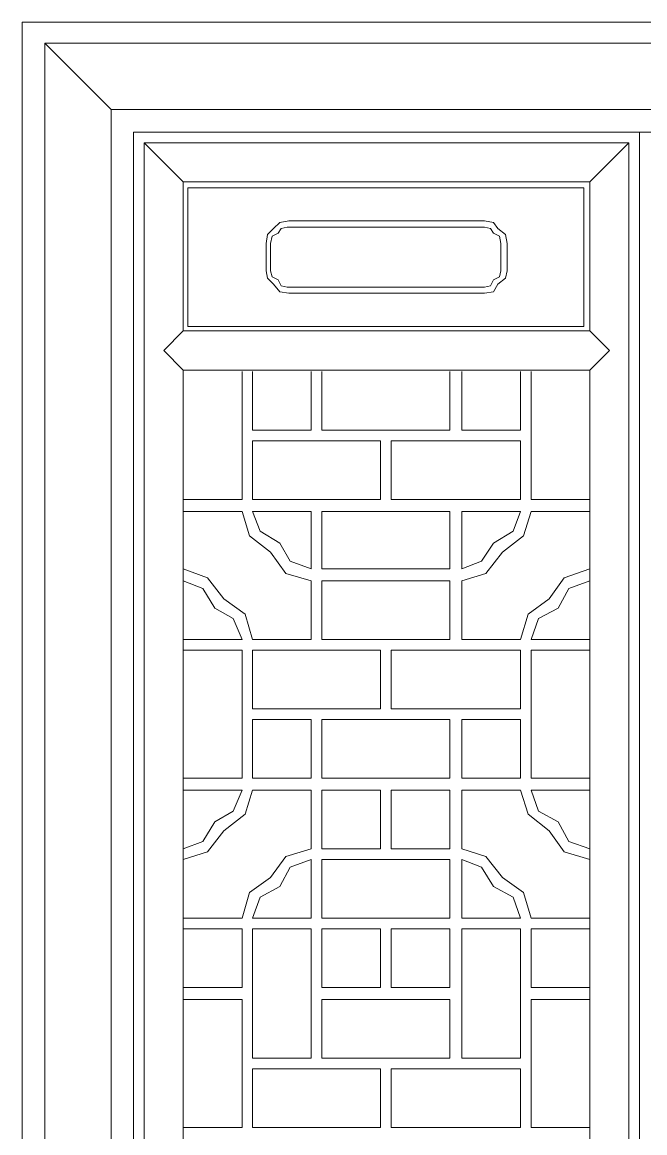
# Model space of a CAD drawing. Header units: centimetres. Extents: x -7.5 to 9.6, y -10.7 to 9.9.
# Drawn here: x -7.48 to -1.37, y -0.99 to 9.91 of the extents above; entities that cross this region are included whole.
import ezdxf

# ---------------------------------------------------------------- set-up
doc = ezdxf.new("R2010")
doc.units = ezdxf.units.CM
doc.header["$MEASUREMENT"] = 0
doc.layers.add('layer 1', color=7, linetype='Continuous')

msp = doc.modelspace()

# ---------------------------------------------------------------- linework, layer by layer
at = {"layer": 'layer 1', "color": 250, "lineweight": 0}
for points, knots in [([(-7.4847, 9.91418), (-7.4847, 9.91418), (9.60556, 9.91418), (9.60556, 9.91418), (9.60556, 9.91418), (9.60556, 9.91418), (9.60556, -10.72435), (9.60556, -10.72435), (9.60556, -10.72435), (9.60556, -10.72435), (-7.4847, -10.72435), (-7.4847, -10.72435), (-7.4847, -10.72435), (-7.4847, -10.72435), (-7.4847, 9.91418), (-7.4847, 9.91418)], [0, 0, 0, 0, 0.25, 0.25, 0.25, 0.25, 0.5, 0.5, 0.5, 0.5, 0.75, 0.75, 0.75, 0.75, 1, 1, 1, 1]), ([(-7.263, 9.7071), (-7.263, 9.7071), (9.38386, 9.7071), (9.38386, 9.7071), (9.38386, 9.7071), (9.38386, 9.7071), (9.38386, -10.51746), (9.38386, -10.51746), (9.38386, -10.51746), (9.38386, -10.51746), (-7.263, -10.51746), (-7.263, -10.51746), (-7.263, -10.51746), (-7.263, -10.51746), (-7.263, 9.7071), (-7.263, 9.7071)], [0, 0, 0, 0, 0.25, 0.25, 0.25, 0.25, 0.5, 0.5, 0.5, 0.5, 0.75, 0.75, 0.75, 0.75, 1, 1, 1, 1]), ([(-6.6125, 9.05661), (-6.6125, 9.05661), (8.73336, 9.05661), (8.73336, 9.05661), (8.73336, 9.05661), (8.73336, 9.05661), (8.73336, -9.85215), (8.73336, -9.85215), (8.73336, -9.85215), (8.73336, -9.85215), (-6.6125, -9.85215), (-6.6125, -9.85215), (-6.6125, -9.85215), (-6.6125, -9.85215), (-6.6125, 9.05661), (-6.6125, 9.05661)], [0, 0, 0, 0, 0.25, 0.25, 0.25, 0.25, 0.5, 0.5, 0.5, 0.5, 0.75, 0.75, 0.75, 0.75, 1, 1, 1, 1]), ([(-1.42318, -9.64507), (-1.42318, -9.64507), (-1.42318, 8.8349), (-1.42318, 8.8349), (-1.42318, 8.8349), (-1.42318, 8.8349), (-6.39061, 8.8349), (-6.39061, 8.8349), (-6.39061, 8.8349), (-6.39061, 8.8349), (-6.39061, -9.64507), (-6.39061, -9.64507), (-6.39061, -9.64507), (-6.39061, -9.64507), (-1.42318, -9.64507), (-1.42318, -9.64507)], [0, 0, 0, 0, 0.25, 0.25, 0.25, 0.25, 0.5, 0.5, 0.5, 0.5, 0.75, 0.75, 0.75, 0.75, 1, 1, 1, 1]), ([(-1.42318, -9.64507), (-1.42318, -9.64507), (-1.42318, 8.8349), (-1.42318, 8.8349), (-1.42318, 8.8349), (-1.42318, 8.8349), (3.54424, 8.8349), (3.54424, 8.8349), (3.54424, 8.8349), (3.54424, 8.8349), (3.54424, -9.64507), (3.54424, -9.64507), (3.54424, -9.64507), (3.54424, -9.64507), (-1.42318, -9.64507), (-1.42318, -9.64507)], [0, 0, 0, 0, 0.25, 0.25, 0.25, 0.25, 0.5, 0.5, 0.5, 0.5, 0.75, 0.75, 0.75, 0.75, 1, 1, 1, 1]), ([(-6.28726, -9.5269), (-6.28726, -9.5269), (-1.52672, -9.5269), (-1.52672, -9.5269), (-1.52672, -9.5269), (-1.52672, -9.5269), (-1.52672, 8.73136), (-1.52672, 8.73136), (-1.52672, 8.73136), (-1.52672, 8.73136), (-6.28726, 8.73136), (-6.28726, 8.73136), (-6.28726, 8.73136), (-6.28726, 8.73136), (-6.28726, -9.5269), (-6.28726, -9.5269)], [0, 0, 0, 0, 0.25, 0.25, 0.25, 0.25, 0.5, 0.5, 0.5, 0.5, 0.75, 0.75, 0.75, 0.75, 1, 1, 1, 1]), ([(-1.91105, 8.34703), (-1.91105, 8.34703), (-5.90274, 8.34703), (-5.90274, 8.34703), (-5.90274, 8.34703), (-5.90274, 8.34703), (-5.90274, 6.88342), (-5.90274, 6.88342), (-5.90274, 6.88342), (-5.90274, 6.88342), (-1.91105, 6.88342), (-1.91105, 6.88342), (-1.91105, 6.88342), (-1.91105, 6.88342), (-1.91105, 8.34703), (-1.91105, 8.34703)], [0, 0, 0, 0, 0.25, 0.25, 0.25, 0.25, 0.5, 0.5, 0.5, 0.5, 0.75, 0.75, 0.75, 0.75, 1, 1, 1, 1]), ([(-5.85847, 8.28795), (-5.85847, 8.28795), (-5.85847, 6.92769), (-5.85847, 6.92769), (-5.85847, 6.92769), (-5.85847, 6.92769), (-1.97033, 6.92769), (-1.97033, 6.92769), (-1.97033, 6.92769), (-1.97033, 6.92769), (-1.97033, 8.28795), (-1.97033, 8.28795), (-1.97033, 8.28795), (-1.97033, 8.28795), (-5.85847, 8.28795), (-5.85847, 8.28795), (-5.85847, 8.28795), (-5.85847, 8.28795), (-1.97033, 8.28795), (-1.97033, 8.28795)], [0, 0, 0, 0, 0.2, 0.2, 0.2, 0.2, 0.4, 0.4, 0.4, 0.4, 0.6, 0.6, 0.6, 0.6, 0.8, 0.8, 0.8, 0.8, 1, 1, 1, 1]), ([(-4.86791, 7.9627), (-4.86791, 7.9627), (-4.95663, 7.94789), (-4.95663, 7.94789), (-4.95663, 7.94789), (-4.95663, 7.94789), (-5.01572, 7.88861), (-5.01572, 7.88861)], [0, 0, 0, 0, 0.5, 0.5, 0.5, 0.5, 1, 1, 1, 1]), ([(-2.81289, 7.88861), (-2.81289, 7.88861), (-2.85735, 7.94789), (-2.85735, 7.94789), (-2.85735, 7.94789), (-2.85735, 7.94789), (-2.94607, 7.9627), (-2.94607, 7.9627)], [0, 0, 0, 0, 0.5, 0.5, 0.5, 0.5, 1, 1, 1, 1]), ([(-5.01572, 7.88861), (-5.01572, 7.88861), (-5.0748, 7.82953), (-5.0748, 7.82953), (-5.0748, 7.82953), (-5.0748, 7.82953), (-5.08962, 7.74081), (-5.08962, 7.74081)], [0, 0, 0, 0, 0.5, 0.5, 0.5, 0.5, 1, 1, 1, 1]), ([(-4.88273, 7.90343), (-4.88273, 7.90343), (-4.94181, 7.88861), (-4.94181, 7.88861), (-4.94181, 7.88861), (-4.94181, 7.88861), (-4.97145, 7.84435), (-4.97145, 7.84435)], [0, 0, 0, 0, 0.5, 0.5, 0.5, 0.5, 1, 1, 1, 1]), ([(-2.85735, 7.84435), (-2.85735, 7.84435), (-2.88679, 7.88861), (-2.88679, 7.88861), (-2.88679, 7.88861), (-2.88679, 7.88861), (-2.94607, 7.90343), (-2.94607, 7.90343)], [0, 0, 0, 0, 0.5, 0.5, 0.5, 0.5, 1, 1, 1, 1]), ([(-2.72417, 7.74081), (-2.72417, 7.74081), (-2.73899, 7.82953), (-2.73899, 7.82953), (-2.73899, 7.82953), (-2.73899, 7.82953), (-2.81289, 7.88861), (-2.81289, 7.88861)], [0, 0, 0, 0, 0.5, 0.5, 0.5, 0.5, 1, 1, 1, 1]), ([(-4.97145, 7.84435), (-4.97145, 7.84435), (-5.03053, 7.81471), (-5.03053, 7.81471), (-5.03053, 7.81471), (-5.03053, 7.81471), (-5.04535, 7.74081), (-5.04535, 7.74081)], [0, 0, 0, 0, 0.5, 0.5, 0.5, 0.5, 1, 1, 1, 1]), ([(-2.78345, 7.74081), (-2.78345, 7.74081), (-2.79807, 7.81471), (-2.79807, 7.81471), (-2.79807, 7.81471), (-2.79807, 7.81471), (-2.85735, 7.84435), (-2.85735, 7.84435)], [0, 0, 0, 0, 0.5, 0.5, 0.5, 0.5, 1, 1, 1, 1]), ([(-5.08962, 7.47464), (-5.08962, 7.47464), (-5.0748, 7.40074), (-5.0748, 7.40074), (-5.0748, 7.40074), (-5.0748, 7.40074), (-5.01572, 7.34166), (-5.01572, 7.34166)], [0, 0, 0, 0, 0.5, 0.5, 0.5, 0.5, 1, 1, 1, 1]), ([(-5.04535, 7.47464), (-5.04535, 7.47464), (-5.03053, 7.41556), (-5.03053, 7.41556), (-5.03053, 7.41556), (-5.03053, 7.41556), (-4.97145, 7.38611), (-4.97145, 7.38611)], [0, 0, 0, 0, 0.5, 0.5, 0.5, 0.5, 1, 1, 1, 1]), ([(-2.85735, 7.38611), (-2.85735, 7.38611), (-2.79807, 7.41556), (-2.79807, 7.41556), (-2.79807, 7.41556), (-2.79807, 7.41556), (-2.78345, 7.47464), (-2.78345, 7.47464)], [0, 0, 0, 0, 0.5, 0.5, 0.5, 0.5, 1, 1, 1, 1]), ([(-2.81289, 7.34166), (-2.81289, 7.34166), (-2.73899, 7.40074), (-2.73899, 7.40074), (-2.73899, 7.40074), (-2.73899, 7.40074), (-2.72417, 7.47464), (-2.72417, 7.47464)], [0, 0, 0, 0, 0.5, 0.5, 0.5, 0.5, 1, 1, 1, 1]), ([(-5.01572, 7.34166), (-5.01572, 7.34166), (-4.95663, 7.26775), (-4.95663, 7.26775), (-4.95663, 7.26775), (-4.95663, 7.26775), (-4.86791, 7.25294), (-4.86791, 7.25294)], [0, 0, 0, 0, 0.5, 0.5, 0.5, 0.5, 1, 1, 1, 1]), ([(-4.97145, 7.38611), (-4.97145, 7.38611), (-4.94181, 7.32684), (-4.94181, 7.32684), (-4.94181, 7.32684), (-4.94181, 7.32684), (-4.88273, 7.31202), (-4.88273, 7.31202)], [0, 0, 0, 0, 0.5, 0.5, 0.5, 0.5, 1, 1, 1, 1]), ([(-2.94607, 7.31202), (-2.94607, 7.31202), (-2.88679, 7.32684), (-2.88679, 7.32684), (-2.88679, 7.32684), (-2.88679, 7.32684), (-2.85735, 7.38611), (-2.85735, 7.38611)], [0, 0, 0, 0, 0.5, 0.5, 0.5, 0.5, 1, 1, 1, 1]), ([(-2.94607, 7.25294), (-2.94607, 7.25294), (-2.85735, 7.26775), (-2.85735, 7.26775), (-2.85735, 7.26775), (-2.85735, 7.26775), (-2.81289, 7.34166), (-2.81289, 7.34166)], [0, 0, 0, 0, 0.5, 0.5, 0.5, 0.5, 1, 1, 1, 1]), ([(-5.90274, 6.4989), (-5.90274, 6.4989), (-6.095, 6.69116), (-6.095, 6.69116), (-6.095, 6.69116), (-6.095, 6.69116), (-5.90274, 6.88342), (-5.90274, 6.88342)], [0, 0, 0, 0, 0.5, 0.5, 0.5, 0.5, 1, 1, 1, 1]), ([(-1.91105, 6.88342), (-1.91105, 6.88342), (-1.71898, 6.69116), (-1.71898, 6.69116), (-1.71898, 6.69116), (-1.71898, 6.69116), (-1.91105, 6.4989), (-1.91105, 6.4989)], [0, 0, 0, 0, 0.5, 0.5, 0.5, 0.5, 1, 1, 1, 1]), ([(-5.90274, 6.4989), (-5.90274, 6.4989), (-5.90274, -9.1572), (-5.90274, -9.1572), (-5.90274, -9.1572), (-5.90274, -9.1572), (-1.91105, -9.1572), (-1.91105, -9.1572), (-1.91105, -9.1572), (-1.91105, -9.1572), (-1.91105, 6.4989), (-1.91105, 6.4989), (-1.91105, 6.4989), (-1.91105, 6.4989), (-5.90274, 6.4989), (-5.90274, 6.4989)], [0, 0, 0, 0, 0.25, 0.25, 0.25, 0.25, 0.5, 0.5, 0.5, 0.5, 0.75, 0.75, 0.75, 0.75, 1, 1, 1, 1]), ([(-5.90274, 5.22755), (-5.90274, 5.22755), (-5.32614, 5.22755), (-5.32614, 5.22755), (-5.32614, 5.22755), (-5.32614, 5.22755), (-5.32614, 6.48428), (-5.32614, 6.48428)], [0, 0, 0, 0, 0.5, 0.5, 0.5, 0.5, 1, 1, 1, 1]), ([(-5.2228, 6.48428), (-5.2228, 6.48428), (-5.2228, 5.90768), (-5.2228, 5.90768), (-5.2228, 5.90768), (-5.2228, 5.90768), (-4.6462, 5.90768), (-4.6462, 5.90768), (-4.6462, 5.90768), (-4.6462, 5.90768), (-4.6462, 6.48428), (-4.6462, 6.48428)], [0, 0, 0, 0, 0.33333333, 0.33333333, 0.33333333, 0.33333333, 0.66666667, 0.66666667, 0.66666667, 0.66666667, 1, 1, 1, 1]), ([(-4.54266, 6.48428), (-4.54266, 6.48428), (-4.54266, 5.90768), (-4.54266, 5.90768), (-4.54266, 5.90768), (-4.54266, 5.90768), (-3.28594, 5.90768), (-3.28594, 5.90768), (-3.28594, 5.90768), (-3.28594, 5.90768), (-3.28594, 6.48428), (-3.28594, 6.48428)], [0, 0, 0, 0, 0.33333333, 0.33333333, 0.33333333, 0.33333333, 0.66666667, 0.66666667, 0.66666667, 0.66666667, 1, 1, 1, 1]), ([(-3.16778, 6.48428), (-3.16778, 6.48428), (-3.16778, 5.90768), (-3.16778, 5.90768), (-3.16778, 5.90768), (-3.16778, 5.90768), (-2.59119, 5.90768), (-2.59119, 5.90768), (-2.59119, 5.90768), (-2.59119, 5.90768), (-2.59119, 6.48428), (-2.59119, 6.48428)], [0, 0, 0, 0, 0.33333333, 0.33333333, 0.33333333, 0.33333333, 0.66666667, 0.66666667, 0.66666667, 0.66666667, 1, 1, 1, 1]), ([(-1.91105, 5.22755), (-1.91105, 5.22755), (-2.48765, 5.22755), (-2.48765, 5.22755), (-2.48765, 5.22755), (-2.48765, 5.22755), (-2.48765, 6.48428), (-2.48765, 6.48428)], [0, 0, 0, 0, 0.5, 0.5, 0.5, 0.5, 1, 1, 1, 1]), ([(-5.2228, 5.22755), (-5.2228, 5.22755), (-5.2228, 5.80414), (-5.2228, 5.80414), (-5.2228, 5.80414), (-5.2228, 5.80414), (-3.96607, 5.80414), (-3.96607, 5.80414), (-3.96607, 5.80414), (-3.96607, 5.80414), (-3.96607, 5.22755), (-3.96607, 5.22755), (-3.96607, 5.22755), (-3.96607, 5.22755), (-5.2228, 5.22755), (-5.2228, 5.22755)], [0, 0, 0, 0, 0.25, 0.25, 0.25, 0.25, 0.5, 0.5, 0.5, 0.5, 0.75, 0.75, 0.75, 0.75, 1, 1, 1, 1]), ([(-3.86253, 5.22755), (-3.86253, 5.22755), (-3.86253, 5.80414), (-3.86253, 5.80414), (-3.86253, 5.80414), (-3.86253, 5.80414), (-2.59119, 5.80414), (-2.59119, 5.80414), (-2.59119, 5.80414), (-2.59119, 5.80414), (-2.59119, 5.22755), (-2.59119, 5.22755), (-2.59119, 5.22755), (-2.59119, 5.22755), (-3.86253, 5.22755), (-3.86253, 5.22755)], [0, 0, 0, 0, 0.25, 0.25, 0.25, 0.25, 0.5, 0.5, 0.5, 0.5, 0.75, 0.75, 0.75, 0.75, 1, 1, 1, 1]), ([(-5.32614, 5.10939), (-5.32614, 5.10939), (-5.25224, 4.87267), (-5.25224, 4.87267), (-5.25224, 4.87267), (-5.25224, 4.87267), (-5.04535, 4.71005), (-5.04535, 4.71005)], [0, 0, 0, 0, 0.5, 0.5, 0.5, 0.5, 1, 1, 1, 1]), ([(-5.2228, 5.10939), (-5.2228, 5.10939), (-5.14889, 4.91713), (-5.14889, 4.91713), (-5.14889, 4.91713), (-5.14889, 4.91713), (-4.95663, 4.79877), (-4.95663, 4.79877)], [0, 0, 0, 0, 0.5, 0.5, 0.5, 0.5, 1, 1, 1, 1]), ([(-3.28594, 4.54742), (-3.28594, 4.54742), (-4.54266, 4.54742), (-4.54266, 4.54742), (-4.54266, 4.54742), (-4.54266, 4.54742), (-4.54266, 5.10939), (-4.54266, 5.10939), (-4.54266, 5.10939), (-4.54266, 5.10939), (-3.28594, 5.10939), (-3.28594, 5.10939), (-3.28594, 5.10939), (-3.28594, 5.10939), (-3.28594, 4.54742), (-3.28594, 4.54742)], [0, 0, 0, 0, 0.25, 0.25, 0.25, 0.25, 0.5, 0.5, 0.5, 0.5, 0.75, 0.75, 0.75, 0.75, 1, 1, 1, 1]), ([(-1.91105, 4.54742), (-1.91105, 4.54742), (-2.1624, 4.4587), (-2.1624, 4.4587), (-2.1624, 4.4587), (-2.1624, 4.4587), (-2.3102, 4.25181), (-2.3102, 4.25181), (-2.3102, 4.25181), (-2.3102, 4.25181), (-2.51728, 4.10401), (-2.51728, 4.10401), (-2.51728, 4.10401), (-2.51728, 4.10401), (-2.59119, 3.85266), (-2.59119, 3.85266), (-2.59119, 3.85266), (-2.59119, 3.85266), (-3.16778, 3.85266), (-3.16778, 3.85266), (-3.16778, 3.85266), (-3.16778, 3.85266), (-3.16778, 4.42926), (-3.16778, 4.42926), (-3.16778, 4.42926), (-3.16778, 4.42926), (-2.93125, 4.50316), (-2.93125, 4.50316), (-2.93125, 4.50316), (-2.93125, 4.50316), (-2.76863, 4.71005), (-2.76863, 4.71005), (-2.76863, 4.71005), (-2.76863, 4.71005), (-2.56155, 4.87267), (-2.56155, 4.87267), (-2.56155, 4.87267), (-2.56155, 4.87267), (-2.48765, 5.10939), (-2.48765, 5.10939), (-2.48765, 5.10939), (-2.48765, 5.10939), (-1.91105, 5.10939), (-1.91105, 5.10939)], [0, 0, 0, 0, 0.09090909, 0.09090909, 0.09090909, 0.09090909, 0.18181818, 0.18181818, 0.18181818, 0.18181818, 0.27272727, 0.27272727, 0.27272727, 0.27272727, 0.36363636, 0.36363636, 0.36363636, 0.36363636, 0.45454545, 0.45454545, 0.45454545, 0.45454545, 0.54545455, 0.54545455, 0.54545455, 0.54545455, 0.63636364, 0.63636364, 0.63636364, 0.63636364, 0.72727273, 0.72727273, 0.72727273, 0.72727273, 0.81818182, 0.81818182, 0.81818182, 0.81818182, 0.90909091, 0.90909091, 0.90909091, 0.90909091, 1, 1, 1, 1]), ([(-2.85735, 4.79877), (-2.85735, 4.79877), (-2.66509, 4.91713), (-2.66509, 4.91713), (-2.66509, 4.91713), (-2.66509, 4.91713), (-2.59119, 5.10939), (-2.59119, 5.10939)], [0, 0, 0, 0, 0.5, 0.5, 0.5, 0.5, 1, 1, 1, 1]), ([(-4.95663, 4.79877), (-4.95663, 4.79877), (-4.85309, 4.62133), (-4.85309, 4.62133), (-4.85309, 4.62133), (-4.85309, 4.62133), (-4.6462, 4.54742), (-4.6462, 4.54742)], [0, 0, 0, 0, 0.5, 0.5, 0.5, 0.5, 1, 1, 1, 1]), ([(-3.16778, 4.54742), (-3.16778, 4.54742), (-2.97552, 4.62133), (-2.97552, 4.62133), (-2.97552, 4.62133), (-2.97552, 4.62133), (-2.85735, 4.79877), (-2.85735, 4.79877)], [0, 0, 0, 0, 0.5, 0.5, 0.5, 0.5, 1, 1, 1, 1]), ([(-5.04535, 4.71005), (-5.04535, 4.71005), (-4.89755, 4.50316), (-4.89755, 4.50316), (-4.89755, 4.50316), (-4.89755, 4.50316), (-4.6462, 4.42926), (-4.6462, 4.42926)], [0, 0, 0, 0, 0.5, 0.5, 0.5, 0.5, 1, 1, 1, 1]), ([(-5.50359, 4.25181), (-5.50359, 4.25181), (-5.66621, 4.4587), (-5.66621, 4.4587), (-5.66621, 4.4587), (-5.66621, 4.4587), (-5.90274, 4.54742), (-5.90274, 4.54742)], [0, 0, 0, 0, 0.5, 0.5, 0.5, 0.5, 1, 1, 1, 1]), ([(-5.59231, 4.16309), (-5.59231, 4.16309), (-5.71067, 4.35535), (-5.71067, 4.35535), (-5.71067, 4.35535), (-5.71067, 4.35535), (-5.90274, 4.42926), (-5.90274, 4.42926)], [0, 0, 0, 0, 0.5, 0.5, 0.5, 0.5, 1, 1, 1, 1]), ([(-5.2228, 3.85266), (-5.2228, 3.85266), (-4.6462, 3.85266), (-4.6462, 3.85266), (-4.6462, 3.85266), (-4.6462, 3.85266), (-4.6462, 4.42926), (-4.6462, 4.42926)], [0, 0, 0, 0, 0.5, 0.5, 0.5, 0.5, 1, 1, 1, 1]), ([(-4.54266, 3.85266), (-4.54266, 3.85266), (-4.54266, 4.42926), (-4.54266, 4.42926), (-4.54266, 4.42926), (-4.54266, 4.42926), (-3.28594, 4.42926), (-3.28594, 4.42926), (-3.28594, 4.42926), (-3.28594, 4.42926), (-3.28594, 3.85266), (-3.28594, 3.85266), (-3.28594, 3.85266), (-3.28594, 3.85266), (-4.54266, 3.85266), (-4.54266, 3.85266)], [0, 0, 0, 0, 0.25, 0.25, 0.25, 0.25, 0.5, 0.5, 0.5, 0.5, 0.75, 0.75, 0.75, 0.75, 1, 1, 1, 1]), ([(-1.91105, 4.42926), (-1.91105, 4.42926), (-2.11813, 4.35535), (-2.11813, 4.35535), (-2.11813, 4.35535), (-2.11813, 4.35535), (-2.22148, 4.16309), (-2.22148, 4.16309), (-2.22148, 4.16309), (-2.22148, 4.16309), (-2.41374, 4.05955), (-2.41374, 4.05955), (-2.41374, 4.05955), (-2.41374, 4.05955), (-2.48765, 3.85266), (-2.48765, 3.85266), (-2.48765, 3.85266), (-2.48765, 3.85266), (-1.91105, 3.85266), (-1.91105, 3.85266)], [0, 0, 0, 0, 0.2, 0.2, 0.2, 0.2, 0.4, 0.4, 0.4, 0.4, 0.6, 0.6, 0.6, 0.6, 0.8, 0.8, 0.8, 0.8, 1, 1, 1, 1]), ([(-5.32614, 3.85266), (-5.32614, 3.85266), (-5.41487, 4.05955), (-5.41487, 4.05955), (-5.41487, 4.05955), (-5.41487, 4.05955), (-5.59231, 4.16309), (-5.59231, 4.16309)], [0, 0, 0, 0, 0.5, 0.5, 0.5, 0.5, 1, 1, 1, 1]), ([(-5.2228, 3.85266), (-5.2228, 3.85266), (-5.2967, 4.10401), (-5.2967, 4.10401), (-5.2967, 4.10401), (-5.2967, 4.10401), (-5.50359, 4.25181), (-5.50359, 4.25181)], [0, 0, 0, 0, 0.5, 0.5, 0.5, 0.5, 1, 1, 1, 1]), ([(-5.90274, 2.49259), (-5.90274, 2.49259), (-5.32614, 2.49259), (-5.32614, 2.49259), (-5.32614, 2.49259), (-5.32614, 2.49259), (-5.32614, 3.74913), (-5.32614, 3.74913), (-5.32614, 3.74913), (-5.32614, 3.74913), (-5.90274, 3.74913), (-5.90274, 3.74913)], [0, 0, 0, 0, 0.33333333, 0.33333333, 0.33333333, 0.33333333, 0.66666667, 0.66666667, 0.66666667, 0.66666667, 1, 1, 1, 1]), ([(-5.2228, 3.17253), (-5.2228, 3.17253), (-5.2228, 3.74913), (-5.2228, 3.74913), (-5.2228, 3.74913), (-5.2228, 3.74913), (-3.96607, 3.74913), (-3.96607, 3.74913), (-3.96607, 3.74913), (-3.96607, 3.74913), (-3.96607, 3.17253), (-3.96607, 3.17253), (-3.96607, 3.17253), (-3.96607, 3.17253), (-5.2228, 3.17253), (-5.2228, 3.17253)], [0, 0, 0, 0, 0.25, 0.25, 0.25, 0.25, 0.5, 0.5, 0.5, 0.5, 0.75, 0.75, 0.75, 0.75, 1, 1, 1, 1]), ([(-2.59119, 3.74913), (-2.59119, 3.74913), (-3.86253, 3.74913), (-3.86253, 3.74913), (-3.86253, 3.74913), (-3.86253, 3.74913), (-3.86253, 3.17253), (-3.86253, 3.17253), (-3.86253, 3.17253), (-3.86253, 3.17253), (-2.59119, 3.17253), (-2.59119, 3.17253), (-2.59119, 3.17253), (-2.59119, 3.17253), (-2.59119, 3.74913), (-2.59119, 3.74913)], [0, 0, 0, 0, 0.25, 0.25, 0.25, 0.25, 0.5, 0.5, 0.5, 0.5, 0.75, 0.75, 0.75, 0.75, 1, 1, 1, 1]), ([(-1.91105, 3.74913), (-1.91105, 3.74913), (-2.48765, 3.74913), (-2.48765, 3.74913), (-2.48765, 3.74913), (-2.48765, 3.74913), (-2.48765, 2.49259), (-2.48765, 2.49259), (-2.48765, 2.49259), (-2.48765, 2.49259), (-1.91105, 2.49259), (-1.91105, 2.49259)], [0, 0, 0, 0, 0.33333333, 0.33333333, 0.33333333, 0.33333333, 0.66666667, 0.66666667, 0.66666667, 0.66666667, 1, 1, 1, 1]), ([(-5.2228, 3.06919), (-5.2228, 3.06919), (-5.2228, 2.49259), (-5.2228, 2.49259), (-5.2228, 2.49259), (-5.2228, 2.49259), (-4.6462, 2.49259), (-4.6462, 2.49259), (-4.6462, 2.49259), (-4.6462, 2.49259), (-4.6462, 3.06919), (-4.6462, 3.06919), (-4.6462, 3.06919), (-4.6462, 3.06919), (-5.2228, 3.06919), (-5.2228, 3.06919)], [0, 0, 0, 0, 0.25, 0.25, 0.25, 0.25, 0.5, 0.5, 0.5, 0.5, 0.75, 0.75, 0.75, 0.75, 1, 1, 1, 1]), ([(-4.54266, 2.49259), (-4.54266, 2.49259), (-4.54266, 3.06919), (-4.54266, 3.06919), (-4.54266, 3.06919), (-4.54266, 3.06919), (-3.28594, 3.06919), (-3.28594, 3.06919), (-3.28594, 3.06919), (-3.28594, 3.06919), (-3.28594, 2.49259), (-3.28594, 2.49259), (-3.28594, 2.49259), (-3.28594, 2.49259), (-4.54266, 2.49259), (-4.54266, 2.49259)], [0, 0, 0, 0, 0.25, 0.25, 0.25, 0.25, 0.5, 0.5, 0.5, 0.5, 0.75, 0.75, 0.75, 0.75, 1, 1, 1, 1]), ([(-3.16778, 2.49259), (-3.16778, 2.49259), (-3.16778, 3.06919), (-3.16778, 3.06919), (-3.16778, 3.06919), (-3.16778, 3.06919), (-2.59119, 3.06919), (-2.59119, 3.06919), (-2.59119, 3.06919), (-2.59119, 3.06919), (-2.59119, 2.49259), (-2.59119, 2.49259), (-2.59119, 2.49259), (-2.59119, 2.49259), (-3.16778, 2.49259), (-3.16778, 2.49259)], [0, 0, 0, 0, 0.25, 0.25, 0.25, 0.25, 0.5, 0.5, 0.5, 0.5, 0.75, 0.75, 0.75, 0.75, 1, 1, 1, 1]), ([(-5.90274, 1.69411), (-5.90274, 1.69411), (-5.66621, 1.76801), (-5.66621, 1.76801), (-5.66621, 1.76801), (-5.66621, 1.76801), (-5.50359, 1.97509), (-5.50359, 1.97509), (-5.50359, 1.97509), (-5.50359, 1.97509), (-5.2967, 2.13771), (-5.2967, 2.13771), (-5.2967, 2.13771), (-5.2967, 2.13771), (-5.2228, 2.37424), (-5.2228, 2.37424), (-5.2228, 2.37424), (-5.2228, 2.37424), (-4.6462, 2.37424), (-4.6462, 2.37424), (-4.6462, 2.37424), (-4.6462, 2.37424), (-4.6462, 1.79765), (-4.6462, 1.79765), (-4.6462, 1.79765), (-4.6462, 1.79765), (-4.89755, 1.72374), (-4.89755, 1.72374), (-4.89755, 1.72374), (-4.89755, 1.72374), (-5.04535, 1.51685), (-5.04535, 1.51685), (-5.04535, 1.51685), (-5.04535, 1.51685), (-5.25224, 1.36886), (-5.25224, 1.36886), (-5.25224, 1.36886), (-5.25224, 1.36886), (-5.32614, 1.11752), (-5.32614, 1.11752), (-5.32614, 1.11752), (-5.32614, 1.11752), (-5.90274, 1.11752), (-5.90274, 1.11752)], [0, 0, 0, 0, 0.09090909, 0.09090909, 0.09090909, 0.09090909, 0.18181818, 0.18181818, 0.18181818, 0.18181818, 0.27272727, 0.27272727, 0.27272727, 0.27272727, 0.36363636, 0.36363636, 0.36363636, 0.36363636, 0.45454545, 0.45454545, 0.45454545, 0.45454545, 0.54545455, 0.54545455, 0.54545455, 0.54545455, 0.63636364, 0.63636364, 0.63636364, 0.63636364, 0.72727273, 0.72727273, 0.72727273, 0.72727273, 0.81818182, 0.81818182, 0.81818182, 0.81818182, 0.90909091, 0.90909091, 0.90909091, 0.90909091, 1, 1, 1, 1]), ([(-5.90274, 1.79765), (-5.90274, 1.79765), (-5.71067, 1.87155), (-5.71067, 1.87155), (-5.71067, 1.87155), (-5.71067, 1.87155), (-5.59231, 2.06381), (-5.59231, 2.06381), (-5.59231, 2.06381), (-5.59231, 2.06381), (-5.41487, 2.16735), (-5.41487, 2.16735), (-5.41487, 2.16735), (-5.41487, 2.16735), (-5.32614, 2.37424), (-5.32614, 2.37424), (-5.32614, 2.37424), (-5.32614, 2.37424), (-5.90274, 2.37424), (-5.90274, 2.37424)], [0, 0, 0, 0, 0.2, 0.2, 0.2, 0.2, 0.4, 0.4, 0.4, 0.4, 0.6, 0.6, 0.6, 0.6, 0.8, 0.8, 0.8, 0.8, 1, 1, 1, 1]), ([(-4.54266, 1.79765), (-4.54266, 1.79765), (-4.54266, 2.37424), (-4.54266, 2.37424), (-4.54266, 2.37424), (-4.54266, 2.37424), (-3.96607, 2.37424), (-3.96607, 2.37424), (-3.96607, 2.37424), (-3.96607, 2.37424), (-3.96607, 1.79765), (-3.96607, 1.79765), (-3.96607, 1.79765), (-3.96607, 1.79765), (-4.54266, 1.79765), (-4.54266, 1.79765)], [0, 0, 0, 0, 0.25, 0.25, 0.25, 0.25, 0.5, 0.5, 0.5, 0.5, 0.75, 0.75, 0.75, 0.75, 1, 1, 1, 1]), ([(-3.86253, 1.79765), (-3.86253, 1.79765), (-3.86253, 2.37424), (-3.86253, 2.37424), (-3.86253, 2.37424), (-3.86253, 2.37424), (-3.28594, 2.37424), (-3.28594, 2.37424), (-3.28594, 2.37424), (-3.28594, 2.37424), (-3.28594, 1.79765), (-3.28594, 1.79765), (-3.28594, 1.79765), (-3.28594, 1.79765), (-3.86253, 1.79765), (-3.86253, 1.79765)], [0, 0, 0, 0, 0.25, 0.25, 0.25, 0.25, 0.5, 0.5, 0.5, 0.5, 0.75, 0.75, 0.75, 0.75, 1, 1, 1, 1]), ([(-2.59119, 2.37424), (-2.59119, 2.37424), (-3.16778, 2.37424), (-3.16778, 2.37424), (-3.16778, 2.37424), (-3.16778, 2.37424), (-3.16778, 1.79765), (-3.16778, 1.79765)], [0, 0, 0, 0, 0.5, 0.5, 0.5, 0.5, 1, 1, 1, 1]), ([(-2.59119, 2.37424), (-2.59119, 2.37424), (-2.51728, 2.13771), (-2.51728, 2.13771), (-2.51728, 2.13771), (-2.51728, 2.13771), (-2.3102, 1.97509), (-2.3102, 1.97509)], [0, 0, 0, 0, 0.5, 0.5, 0.5, 0.5, 1, 1, 1, 1]), ([(-2.48765, 2.37424), (-2.48765, 2.37424), (-2.41374, 2.16735), (-2.41374, 2.16735), (-2.41374, 2.16735), (-2.41374, 2.16735), (-2.22148, 2.06381), (-2.22148, 2.06381)], [0, 0, 0, 0, 0.5, 0.5, 0.5, 0.5, 1, 1, 1, 1]), ([(-2.3102, 1.97509), (-2.3102, 1.97509), (-2.1624, 1.76801), (-2.1624, 1.76801), (-2.1624, 1.76801), (-2.1624, 1.76801), (-1.91105, 1.69411), (-1.91105, 1.69411)], [0, 0, 0, 0, 0.5, 0.5, 0.5, 0.5, 1, 1, 1, 1]), ([(-2.22148, 2.06381), (-2.22148, 2.06381), (-2.11813, 1.87155), (-2.11813, 1.87155), (-2.11813, 1.87155), (-2.11813, 1.87155), (-1.91105, 1.79765), (-1.91105, 1.79765)], [0, 0, 0, 0, 0.5, 0.5, 0.5, 0.5, 1, 1, 1, 1]), ([(-2.76863, 1.51685), (-2.76863, 1.51685), (-2.93125, 1.72374), (-2.93125, 1.72374), (-2.93125, 1.72374), (-2.93125, 1.72374), (-3.16778, 1.79765), (-3.16778, 1.79765)], [0, 0, 0, 0, 0.5, 0.5, 0.5, 0.5, 1, 1, 1, 1]), ([(-4.6462, 1.69411), (-4.6462, 1.69411), (-4.85309, 1.6202), (-4.85309, 1.6202), (-4.85309, 1.6202), (-4.85309, 1.6202), (-4.95663, 1.42813), (-4.95663, 1.42813)], [0, 0, 0, 0, 0.5, 0.5, 0.5, 0.5, 1, 1, 1, 1]), ([(-4.54266, 1.11752), (-4.54266, 1.11752), (-4.54266, 1.69411), (-4.54266, 1.69411), (-4.54266, 1.69411), (-4.54266, 1.69411), (-3.28594, 1.69411), (-3.28594, 1.69411), (-3.28594, 1.69411), (-3.28594, 1.69411), (-3.28594, 1.11752), (-3.28594, 1.11752), (-3.28594, 1.11752), (-3.28594, 1.11752), (-4.54266, 1.11752), (-4.54266, 1.11752)], [0, 0, 0, 0, 0.25, 0.25, 0.25, 0.25, 0.5, 0.5, 0.5, 0.5, 0.75, 0.75, 0.75, 0.75, 1, 1, 1, 1]), ([(-2.85735, 1.42813), (-2.85735, 1.42813), (-2.97552, 1.6202), (-2.97552, 1.6202), (-2.97552, 1.6202), (-2.97552, 1.6202), (-3.16778, 1.69411), (-3.16778, 1.69411)], [0, 0, 0, 0, 0.5, 0.5, 0.5, 0.5, 1, 1, 1, 1]), ([(-4.95663, 1.42813), (-4.95663, 1.42813), (-5.14889, 1.32459), (-5.14889, 1.32459), (-5.14889, 1.32459), (-5.14889, 1.32459), (-5.2228, 1.11752), (-5.2228, 1.11752)], [0, 0, 0, 0, 0.5, 0.5, 0.5, 0.5, 1, 1, 1, 1]), ([(-2.59119, 1.11752), (-2.59119, 1.11752), (-2.66509, 1.32459), (-2.66509, 1.32459), (-2.66509, 1.32459), (-2.66509, 1.32459), (-2.85735, 1.42813), (-2.85735, 1.42813)], [0, 0, 0, 0, 0.5, 0.5, 0.5, 0.5, 1, 1, 1, 1]), ([(-2.48765, 1.11752), (-2.48765, 1.11752), (-2.56155, 1.36886), (-2.56155, 1.36886), (-2.56155, 1.36886), (-2.56155, 1.36886), (-2.76863, 1.51685), (-2.76863, 1.51685)], [0, 0, 0, 0, 0.5, 0.5, 0.5, 0.5, 1, 1, 1, 1]), ([(-5.90274, 1.01417), (-5.90274, 1.01417), (-5.32614, 1.01417), (-5.32614, 1.01417), (-5.32614, 1.01417), (-5.32614, 1.01417), (-5.32614, 0.43758), (-5.32614, 0.43758), (-5.32614, 0.43758), (-5.32614, 0.43758), (-5.90274, 0.43758), (-5.90274, 0.43758)], [0, 0, 0, 0, 0.33333333, 0.33333333, 0.33333333, 0.33333333, 0.66666667, 0.66666667, 0.66666667, 0.66666667, 1, 1, 1, 1]), ([(-5.2228, -0.25737), (-5.2228, -0.25737), (-5.2228, 1.01417), (-5.2228, 1.01417), (-5.2228, 1.01417), (-5.2228, 1.01417), (-4.6462, 1.01417), (-4.6462, 1.01417), (-4.6462, 1.01417), (-4.6462, 1.01417), (-4.6462, -0.25737), (-4.6462, -0.25737), (-4.6462, -0.25737), (-4.6462, -0.25737), (-5.2228, -0.25737), (-5.2228, -0.25737)], [0, 0, 0, 0, 0.25, 0.25, 0.25, 0.25, 0.5, 0.5, 0.5, 0.5, 0.75, 0.75, 0.75, 0.75, 1, 1, 1, 1]), ([(-4.54266, 0.43758), (-4.54266, 0.43758), (-4.54266, 1.01417), (-4.54266, 1.01417), (-4.54266, 1.01417), (-4.54266, 1.01417), (-3.96607, 1.01417), (-3.96607, 1.01417), (-3.96607, 1.01417), (-3.96607, 1.01417), (-3.96607, 0.43758), (-3.96607, 0.43758), (-3.96607, 0.43758), (-3.96607, 0.43758), (-4.54266, 0.43758), (-4.54266, 0.43758)], [0, 0, 0, 0, 0.25, 0.25, 0.25, 0.25, 0.5, 0.5, 0.5, 0.5, 0.75, 0.75, 0.75, 0.75, 1, 1, 1, 1]), ([(-3.86253, 1.01417), (-3.86253, 1.01417), (-3.28594, 1.01417), (-3.28594, 1.01417), (-3.28594, 1.01417), (-3.28594, 1.01417), (-3.28594, 0.43758), (-3.28594, 0.43758), (-3.28594, 0.43758), (-3.28594, 0.43758), (-3.86253, 0.43758), (-3.86253, 0.43758), (-3.86253, 0.43758), (-3.86253, 0.43758), (-3.86253, 1.01417), (-3.86253, 1.01417)], [0, 0, 0, 0, 0.25, 0.25, 0.25, 0.25, 0.5, 0.5, 0.5, 0.5, 0.75, 0.75, 0.75, 0.75, 1, 1, 1, 1]), ([(-3.16778, -0.25737), (-3.16778, -0.25737), (-3.16778, 1.01417), (-3.16778, 1.01417), (-3.16778, 1.01417), (-3.16778, 1.01417), (-2.59119, 1.01417), (-2.59119, 1.01417), (-2.59119, 1.01417), (-2.59119, 1.01417), (-2.59119, -0.25737), (-2.59119, -0.25737), (-2.59119, -0.25737), (-2.59119, -0.25737), (-3.16778, -0.25737), (-3.16778, -0.25737)], [0, 0, 0, 0, 0.25, 0.25, 0.25, 0.25, 0.5, 0.5, 0.5, 0.5, 0.75, 0.75, 0.75, 0.75, 1, 1, 1, 1]), ([(-1.91105, 0.43758), (-1.91105, 0.43758), (-2.48765, 0.43758), (-2.48765, 0.43758), (-2.48765, 0.43758), (-2.48765, 0.43758), (-2.48765, 1.01417), (-2.48765, 1.01417), (-2.48765, 1.01417), (-2.48765, 1.01417), (-1.91105, 1.01417), (-1.91105, 1.01417)], [0, 0, 0, 0, 0.33333333, 0.33333333, 0.33333333, 0.33333333, 0.66666667, 0.66666667, 0.66666667, 0.66666667, 1, 1, 1, 1]), ([(-5.90274, 0.31922), (-5.90274, 0.31922), (-5.32614, 0.31922), (-5.32614, 0.31922), (-5.32614, 0.31922), (-5.32614, 0.31922), (-5.32614, -0.93731), (-5.32614, -0.93731), (-5.32614, -0.93731), (-5.32614, -0.93731), (-5.90274, -0.93731), (-5.90274, -0.93731)], [0, 0, 0, 0, 0.33333333, 0.33333333, 0.33333333, 0.33333333, 0.66666667, 0.66666667, 0.66666667, 0.66666667, 1, 1, 1, 1]), ([(-4.54266, -0.25737), (-4.54266, -0.25737), (-4.54266, 0.31922), (-4.54266, 0.31922), (-4.54266, 0.31922), (-4.54266, 0.31922), (-3.28594, 0.31922), (-3.28594, 0.31922), (-3.28594, 0.31922), (-3.28594, 0.31922), (-3.28594, -0.25737), (-3.28594, -0.25737), (-3.28594, -0.25737), (-3.28594, -0.25737), (-4.54266, -0.25737), (-4.54266, -0.25737)], [0, 0, 0, 0, 0.25, 0.25, 0.25, 0.25, 0.5, 0.5, 0.5, 0.5, 0.75, 0.75, 0.75, 0.75, 1, 1, 1, 1]), ([(-1.91105, -0.93731), (-1.91105, -0.93731), (-2.48765, -0.93731), (-2.48765, -0.93731), (-2.48765, -0.93731), (-2.48765, -0.93731), (-2.48765, 0.31922), (-2.48765, 0.31922), (-2.48765, 0.31922), (-2.48765, 0.31922), (-1.91105, 0.31922), (-1.91105, 0.31922)], [0, 0, 0, 0, 0.33333333, 0.33333333, 0.33333333, 0.33333333, 0.66666667, 0.66666667, 0.66666667, 0.66666667, 1, 1, 1, 1]), ([(-5.2228, -0.36072), (-5.2228, -0.36072), (-5.2228, -0.93731), (-5.2228, -0.93731), (-5.2228, -0.93731), (-5.2228, -0.93731), (-3.96607, -0.93731), (-3.96607, -0.93731), (-3.96607, -0.93731), (-3.96607, -0.93731), (-3.96607, -0.36072), (-3.96607, -0.36072), (-3.96607, -0.36072), (-3.96607, -0.36072), (-5.2228, -0.36072), (-5.2228, -0.36072)], [0, 0, 0, 0, 0.25, 0.25, 0.25, 0.25, 0.5, 0.5, 0.5, 0.5, 0.75, 0.75, 0.75, 0.75, 1, 1, 1, 1]), ([(-3.86253, -0.93731), (-3.86253, -0.93731), (-3.86253, -0.36072), (-3.86253, -0.36072), (-3.86253, -0.36072), (-3.86253, -0.36072), (-2.59119, -0.36072), (-2.59119, -0.36072), (-2.59119, -0.36072), (-2.59119, -0.36072), (-2.59119, -0.93731), (-2.59119, -0.93731), (-2.59119, -0.93731), (-2.59119, -0.93731), (-3.86253, -0.93731), (-3.86253, -0.93731)], [0, 0, 0, 0, 0.25, 0.25, 0.25, 0.25, 0.5, 0.5, 0.5, 0.5, 0.75, 0.75, 0.75, 0.75, 1, 1, 1, 1])]:
    msp.add_open_spline(points, degree=3, knots=knots, dxfattribs=at)
for points in [[(-7.263, 9.7071), (-7.263, 9.7071), (-6.6125, 9.05661), (-6.6125, 9.05661)], [(-6.28726, 8.73136), (-6.28726, 8.73136), (-5.90274, 8.34703), (-5.90274, 8.34703)], [(-1.91105, 8.34703), (-1.91105, 8.34703), (-1.52672, 8.73136), (-1.52672, 8.73136)], [(-5.85847, 8.28795), (-5.85847, 8.28795), (-5.85847, 6.92769), (-5.85847, 6.92769)], [(-1.97033, 8.28795), (-1.97033, 8.28795), (-1.97033, 6.92769), (-1.97033, 6.92769)], [(-2.94607, 7.9627), (-2.94607, 7.9627), (-4.86791, 7.9627), (-4.86791, 7.9627)], [(-2.94607, 7.90343), (-2.94607, 7.90343), (-4.88273, 7.90343), (-4.88273, 7.90343)], [(-5.08962, 7.74081), (-5.08962, 7.74081), (-5.08962, 7.47464), (-5.08962, 7.47464)], [(-5.04535, 7.74081), (-5.04535, 7.74081), (-5.04535, 7.47464), (-5.04535, 7.47464)], [(-2.78345, 7.47464), (-2.78345, 7.47464), (-2.78345, 7.74081), (-2.78345, 7.74081)], [(-2.72417, 7.47464), (-2.72417, 7.47464), (-2.72417, 7.74081), (-2.72417, 7.74081)], [(-4.88273, 7.31202), (-4.88273, 7.31202), (-2.94607, 7.31202), (-2.94607, 7.31202)], [(-4.86791, 7.25294), (-4.86791, 7.25294), (-2.94607, 7.25294), (-2.94607, 7.25294)], [(-1.91105, 6.4989), (-1.91105, 6.4989), (-1.91105, -9.1572), (-1.91105, -9.1572)], [(-5.32614, 5.10939), (-5.32614, 5.10939), (-5.90274, 5.10939), (-5.90274, 5.10939)], [(-4.6462, 5.10939), (-4.6462, 5.10939), (-5.2228, 5.10939), (-5.2228, 5.10939)], [(-4.6462, 4.54742), (-4.6462, 4.54742), (-4.6462, 5.10939), (-4.6462, 5.10939)], [(-3.16778, 4.54742), (-3.16778, 4.54742), (-3.16778, 5.10939), (-3.16778, 5.10939)], [(-3.16778, 5.10939), (-3.16778, 5.10939), (-2.59119, 5.10939), (-2.59119, 5.10939)], [(-5.32614, 3.85266), (-5.32614, 3.85266), (-5.90274, 3.85266), (-5.90274, 3.85266)], [(-2.48765, 2.37424), (-2.48765, 2.37424), (-1.91105, 2.37424), (-1.91105, 2.37424)], [(-4.6462, 1.69411), (-4.6462, 1.69411), (-4.6462, 1.11752), (-4.6462, 1.11752)], [(-3.16778, 1.69411), (-3.16778, 1.69411), (-3.16778, 1.11752), (-3.16778, 1.11752)], [(-4.6462, 1.11752), (-4.6462, 1.11752), (-5.2228, 1.11752), (-5.2228, 1.11752)], [(-3.16778, 1.11752), (-3.16778, 1.11752), (-2.59119, 1.11752), (-2.59119, 1.11752)], [(-2.48765, 1.11752), (-2.48765, 1.11752), (-1.91105, 1.11752), (-1.91105, 1.11752)]]:
    msp.add_open_spline(points, degree=3, dxfattribs=at)

doc.saveas('drawing.dxf')
